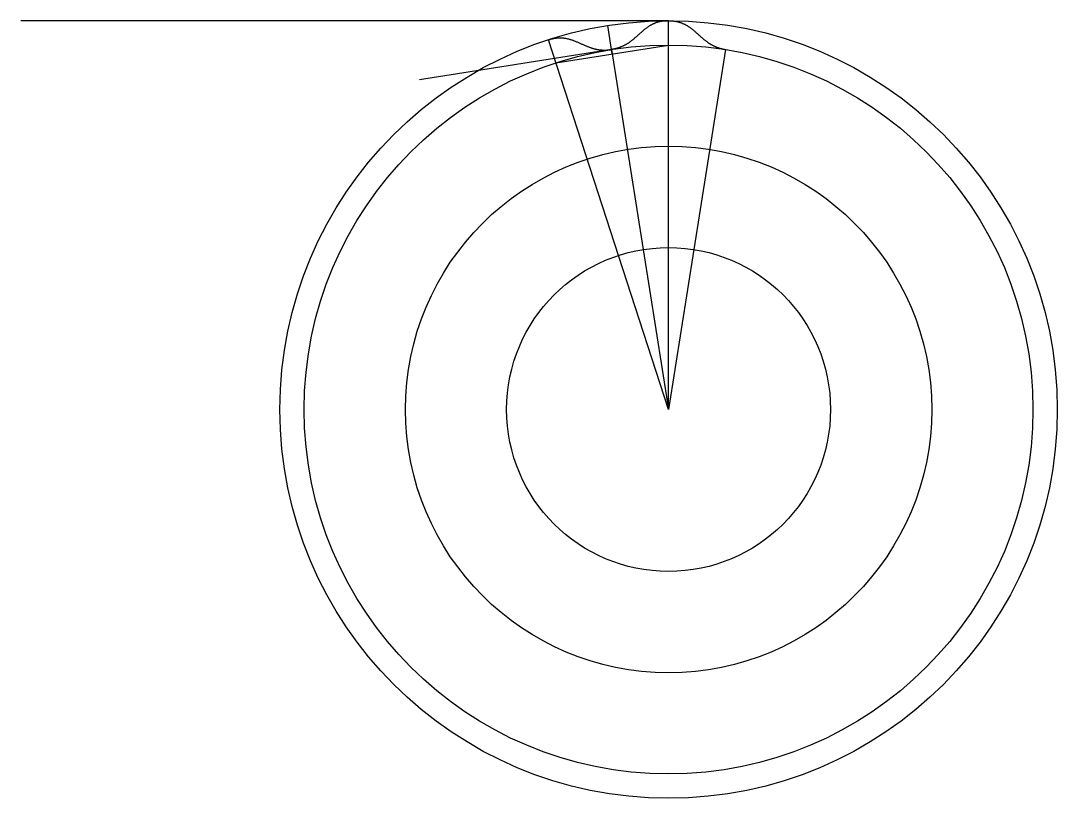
# Model space of a CAD drawing. Header units: millimetres. Extents: x -4 to 2.4, y -2.4 to 2.4.
import ezdxf

# ---------------------------------------------------------------- set-up
doc = ezdxf.new("R2010")
doc.units = ezdxf.units.MM
doc.layers.get('0').update_dxf_attribs({"linetype": 'CONTINUOUS'})

msp = doc.modelspace()

# ---------------------------------------------------------------- linework, layer by layer
for p, q in [((0, 2.4), (-4, 2.4)), ((-0.3476, 2.1949), (-0.3754, 2.3705)), ((0, 0), (0, 2.4)), ((0, 0), (-0.7416, 2.2825)), ((-0.6953, 2.1399), (0, 2.25)), ((-0.352, 2.2223), (-1.5372, 2.0346)), ((-0.352, 2.2223), (0, 0)), ((0.352, 2.2223), (0, 0))]:
    msp.add_line(p, q)
for radius in [2.4, 2.25, 1.625, 1]:
    msp.add_circle((0, 0), radius)
for points in [[(0, 2.4), (-0.0195, 2.4), (-0.0558, 2.3968), (-0.1023, 2.3823), (-0.1516, 2.3474), (-0.2052, 2.293), (-0.2534, 2.254), (-0.2984, 2.2337), (-0.3333, 2.2253), (-0.352, 2.2223)], [(0, 2.4), (0.0195, 2.4), (0.0558, 2.3968), (0.1023, 2.3823), (0.1516, 2.3474), (0.2052, 2.293), (0.2534, 2.254), (0.2984, 2.2337), (0.3333, 2.2253), (0.352, 2.2223)], [(-0.7416, 2.2825), (-0.7231, 2.2886), (-0.6876, 2.2967), (-0.6389, 2.2974), (-0.5812, 2.2794), (-0.5134, 2.2442), (-0.4555, 2.222), (-0.4065, 2.2166), (-0.3707, 2.2193), (-0.352, 2.2223)]]:
    msp.add_open_spline(points, degree=5)

doc.saveas('drawing.dxf')
